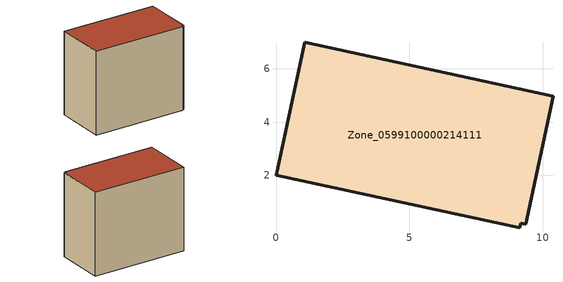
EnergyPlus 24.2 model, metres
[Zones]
Zone_0599100000214111
 floor ground (C_G): 9.36,0.17 9.17,0.21 9.13,0.04 0,2 1.08,6.99 10.38,4.97 z0
 wall outside (C_F): 10.38,4.97 1.08,6.99 0,2 9.13,0.04 9.17,0.21 9.36,0.17 10.38,4.97 z0:8.29
 roof outside (C_R): 9.17,0.21 9.36,0.17 10.38,4.97 1.08,6.99 0,2 9.13,0.04 z8.29
[BUILDING]
Pand.0599100000214111: North Axis=0; Terrain=City; Loads Convergence Tolerance Value=0.04; Temperature Convergence Tolerance Value=0.4; Solar Distribution=FullExterior; Maximum Number of Warmup Days=25; Minimum Number of Warmup Days=1
[Site:Location]
Rotterdam.The.Hague.AP_ZH_NLD Design_Conditions: Latitude=51.96; Longitude=4.45; Time Zone=1; Elevation=-4.5
[SITE:GROUNDTEMPERATURE:BUILDINGSURFACE]
18, 18, 18, 18, 18, 18, 18, 18, 18, 18, 18, 18
[MATERIAL] Thermal Absorptance=0.9; Solar Absorptance=0.7; Visible Absorptance=0.7
Name | Roughness | Thickness | Conductivity | Density | Specific Heat
G.TI.1975-1991 | MediumSmooth | 0.15 | 0.288461 | 540 | 1210
F.TI.1975-1991 | Rough | 0.3 | 0.230769 | 1920 | 840
R.TI.1975-1991 | MediumRough | 0.2 | 0.153846 | 1500 | 1000
[CONSTRUCTION]
C_G: G.TI.1975-1991
C_F: F.TI.1975-1991
C_R: R.TI.1975-1991
[ZONE]
Zone_0599100000214111: Type=1; Multiplier=1; Ceiling Height=Autocalculate; Volume=Autocalculate; Floor Area=autocalculate; Part of Total Floor Area=Yes
[ZONEINFILTRATION:DESIGNFLOWRATE]
Infil_Zone_0599100000214111: Zone or ZoneList or Space or SpaceList=Zone_0599100000214111; Schedule=AlwaysOn; Design Flow Rate Calculation Method=Flow/Area; Flow Rate per Floor Area=0.003; Constant Term Coefficient=1; Temperature Term Coefficient=0; Velocity Term Coefficient=0; Velocity Squared Term Coefficient=0
[HVACTEMPLATE:ZONE:IDEALLOADSAIRSYSTEM]
Zone_0599100000214111: Maximum Heating Supply Air Temperature=50; Minimum Cooling Supply Air Temperature=13; Maximum Heating Supply Air Humidity Ratio=0.0156; Minimum Cooling Supply Air Humidity Ratio=0.0077; Heating Limit=NoLimit; Cooling Limit=NoLimit; Dehumidification Control Type=ConstantSensibleHeatRatio; Cooling Sensible Heat Ratio=0.7; Dehumidification Setpoint=60; Humidification Control Type=None; Humidification Setpoint=30; Outdoor Air Method=None; Outdoor Air Flow Rate per Person=0.00944; Outdoor Air Flow Rate per Zone Floor Area=0; Outdoor Air Flow Rate per Zone=0; Demand Controlled Ventilation Type=None; Outdoor Air Economizer Type=NoEconomizer; Heat Recovery Type=None; Sensible Heat Recovery Effectiveness=0.7; Latent Heat Recovery Effectiveness=0.65
[ZONECONTROL:THERMOSTAT]
ThermostatControl_Zone_0599100000214111: Zone or ZoneList=Zone_0599100000214111; Control Type Schedule=DualSetpointControlType; Control 1=Thermostat_Zone_0599100000214111; Temperature Difference Between Cutout And Setpoint=0
[THERMOSTATSETPOINT:DUALSETPOINT]
Thermostat_Zone_0599100000214111: Heating Setpoint Temperature Schedule=HeatingSetpoint_Zone_0599100000214111; Cooling Setpoint Temperature Schedule=CoolingSetpoint_Zone_0599100000214111
[SCHEDULE:COMPACT]
HeatingSetpoint_Zone_0599100000214111: Through: 12/31, For: AllDays, Until: 24:00, 21
CoolingSetpoint_Zone_0599100000214111: Through: 12/31, For: AllDays, Until: 24:00, 24
DualSetpointControlType: Through: 12/31, For: AllDays, Until: 24:00, 4
AlwaysOn: Through: 12/31, For: AllDays, Until: 24:00, 1
